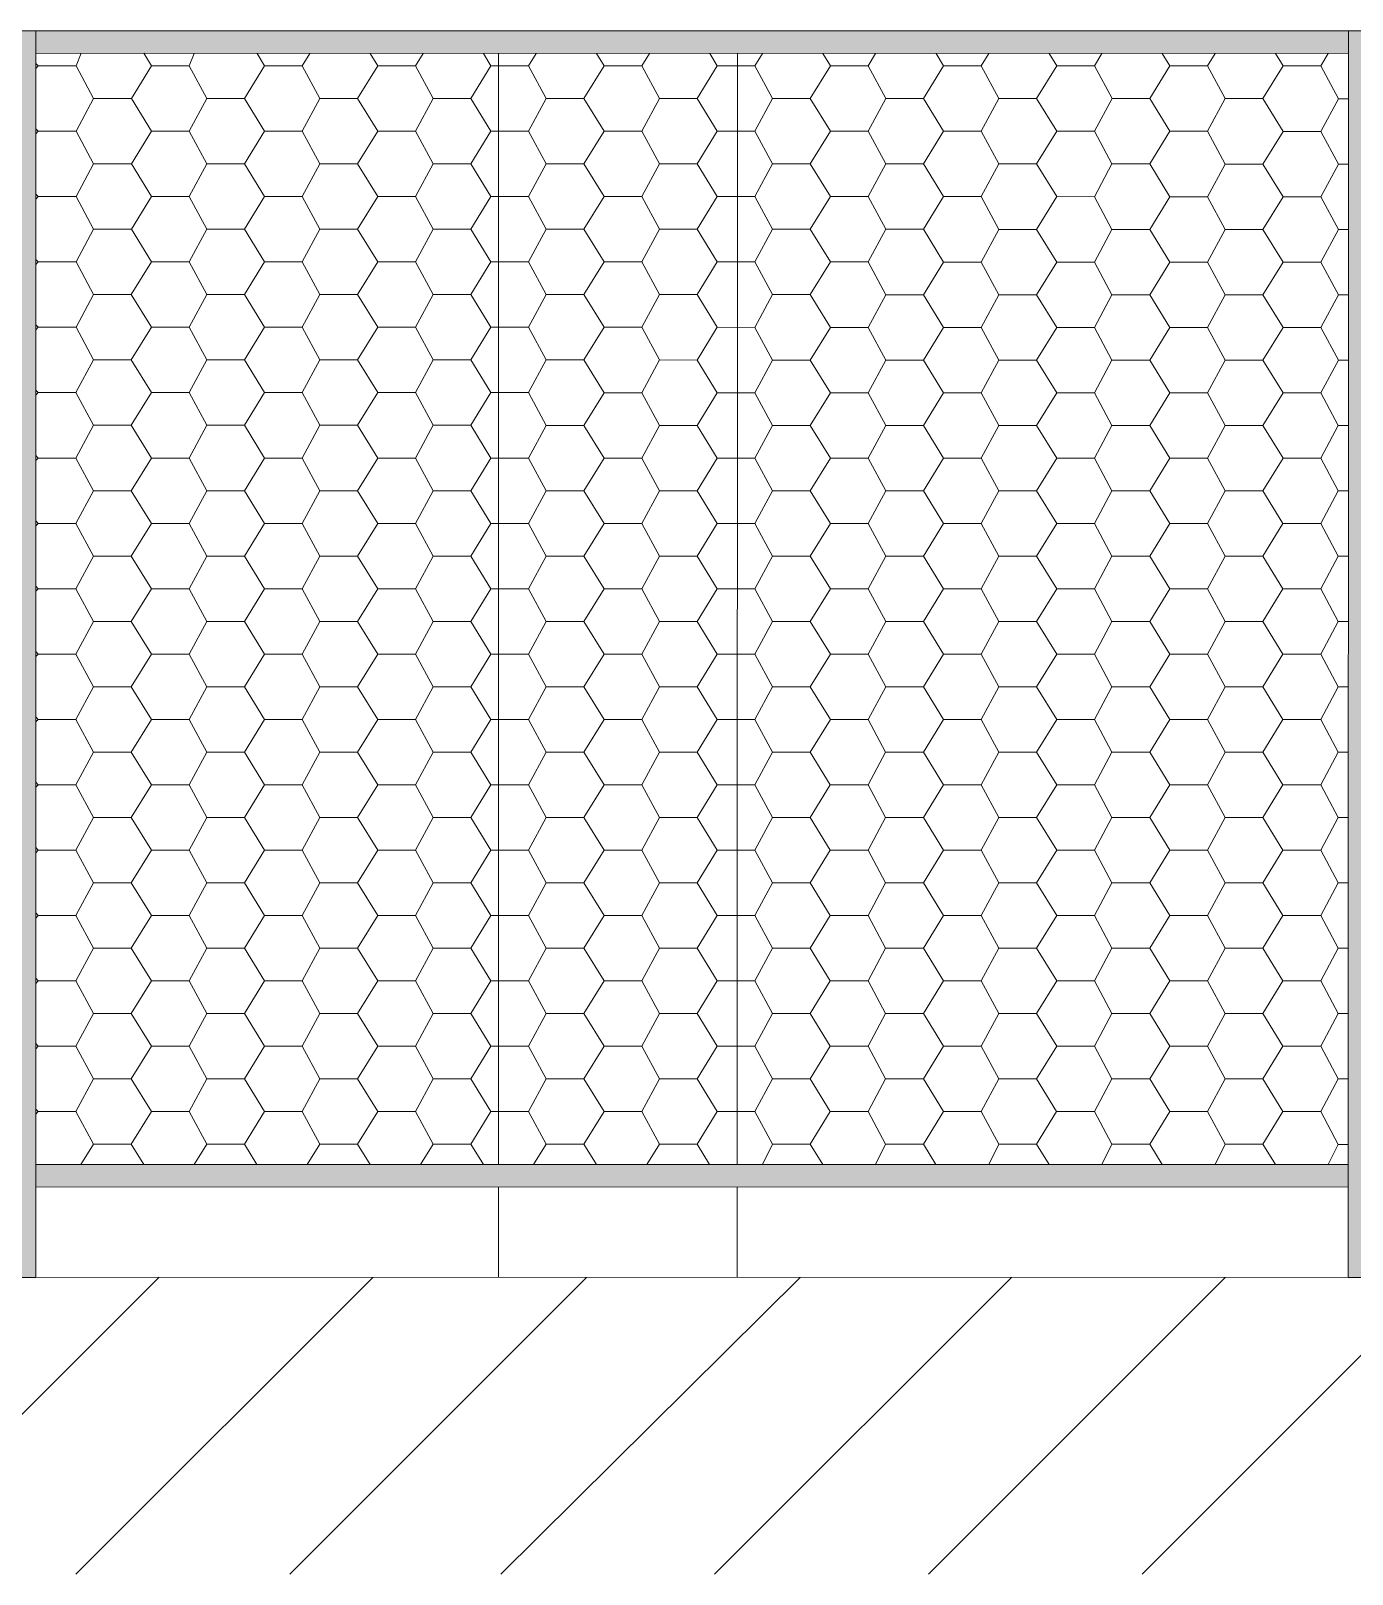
# Model space of a CAD drawing. Extents: x 3377 to 3790, y 1673 to 1846.
# Drawn here: x 3527.574 to 3529.798, y 1736.674 to 1739.272 of the extents above; entities that cross this region are included whole.
import ezdxf

# ---------------------------------------------------------------- set-up
doc = ezdxf.new("R2010")
doc.units = 0
doc.header["$LTSCALE"] = 2
doc.layers.add('PDF7_0', color=7, linetype='Continuous', true_color=0xc6c6c6)
doc.layers.add('PDF7_13-CORTE', color=7, linetype='Continuous', true_color=0xe3e3e3)
doc.layers.add('PDF7_07-HACHURIADO', color=7, linetype='Continuous')

msp = doc.modelspace()

# ---------------------------------------------------------------- linework, layer by layer
at = {"layer": 'PDF7_0', "color": 7, "lineweight": 0}
for points in [[(3527.5445, 1739.2719), (3527.5826, 1739.2719), (3527.5824, 1737.1731), (3527.5444, 1737.1731)], [(3527.5824, 1737.1731), (3527.5826, 1739.2719)], [(3529.7914, 1739.2718), (3529.7914, 1739.2337), (3527.5826, 1739.2339), (3527.5826, 1739.2719)], [(3529.7914, 1739.2718), (3529.8337, 1739.2718), (3529.8336, 1737.173), (3529.7913, 1737.173)], [(3529.7913, 1737.3634), (3529.7913, 1737.3253), (3527.5825, 1737.3255), (3527.5825, 1737.3635)]]:
    msp.add_lwpolyline(points, close=True, dxfattribs=at)
for points in [[(3529.7914, 1739.2718), (3529.7913, 1737.173)], [(3528.361, 1737.3635), (3528.3612, 1739.2338)], [(3528.763, 1737.3635), (3528.7632, 1739.2338)], [(3528.361, 1737.1731), (3528.361, 1737.3254)], [(3528.763, 1737.173), (3528.763, 1737.3254)]]:
    msp.add_lwpolyline(points, dxfattribs=at)
at = {"layer": 'PDF7_0', "lineweight": 0}
for points in [[(3527.5826, 1739.2169), (3527.5868, 1739.2127), (3527.6503, 1739.2127), (3527.6587, 1739.2339)], [(3527.7645, 1739.2339), (3527.7772, 1739.2127), (3527.8407, 1739.2127), (3527.8492, 1739.2338)], [(3527.9549, 1739.2338), (3527.9676, 1739.2127), (3528.0311, 1739.2127), (3528.0438, 1739.2338)], [(3527.5826, 1739.2085), (3527.5868, 1739.2127)], [(3527.6503, 1739.2127), (3527.6799, 1739.1577), (3527.7434, 1739.1577), (3527.7772, 1739.2127)], [(3527.8407, 1739.2127), (3527.8703, 1739.1577), (3527.9338, 1739.1577), (3527.9676, 1739.2127)], [(3528.0311, 1739.2127), (3528.0607, 1739.1577), (3528.1242, 1739.1577), (3528.1581, 1739.2127)], [(3528.1454, 1739.2338), (3528.1581, 1739.2127), (3528.2215, 1739.2127), (3528.2342, 1739.2338)], [(3528.2215, 1739.2127), (3528.2511, 1739.1577), (3528.3146, 1739.1576), (3528.3485, 1739.2127)], [(3528.3358, 1739.2338), (3528.3485, 1739.2127), (3528.4119, 1739.2126), (3528.4246, 1739.2338)], [(3528.4119, 1739.2126), (3528.4416, 1739.1576), (3528.505, 1739.1576), (3528.5389, 1739.2126)], [(3528.5262, 1739.2338), (3528.5389, 1739.2126), (3528.6024, 1739.2126), (3528.6151, 1739.2338)], [(3528.6024, 1739.2126), (3528.632, 1739.1576), (3528.6955, 1739.1576), (3528.7293, 1739.2126)], [(3528.7166, 1739.2338), (3528.7293, 1739.2126), (3528.7928, 1739.2126), (3528.8055, 1739.2338)], [(3528.7928, 1739.2126), (3528.8224, 1739.1576), (3528.8859, 1739.1576), (3528.9197, 1739.2126)], [(3528.907, 1739.2338), (3528.9197, 1739.2126), (3528.9832, 1739.2126), (3528.9959, 1739.2338)], [(3528.9832, 1739.2126), (3529.0128, 1739.1576), (3529.0763, 1739.1576), (3529.1101, 1739.2126)], [(3529.0975, 1739.2338), (3529.1101, 1739.2126), (3529.1736, 1739.2126), (3529.1863, 1739.2338)], [(3529.1736, 1739.2126), (3529.2032, 1739.1576), (3529.2667, 1739.1576), (3529.3006, 1739.2126)], [(3529.2879, 1739.2337), (3529.3006, 1739.2126), (3529.364, 1739.2126), (3529.3767, 1739.2337)], [(3529.364, 1739.2126), (3529.3937, 1739.1576), (3529.4571, 1739.1576), (3529.491, 1739.2126)], [(3529.4783, 1739.2337), (3529.491, 1739.2126), (3529.5545, 1739.2126), (3529.5671, 1739.2337)], [(3529.5545, 1739.2126), (3529.5841, 1739.1576), (3529.6475, 1739.1576), (3529.6814, 1739.2126)], [(3529.6687, 1739.2337), (3529.6814, 1739.2126), (3529.7449, 1739.2126), (3529.7576, 1739.2337)], [(3529.7449, 1739.2126), (3529.7745, 1739.1575), (3529.7914, 1739.1575)], [(3527.5826, 1739.1069), (3527.5868, 1739.1027), (3527.6503, 1739.1027), (3527.6799, 1739.1577)], [(3527.7434, 1739.1577), (3527.7772, 1739.1027), (3527.8407, 1739.1027), (3527.8703, 1739.1577)], [(3527.9338, 1739.1577), (3527.9676, 1739.1027), (3528.0311, 1739.1027), (3528.0607, 1739.1577)], [(3528.1242, 1739.1577), (3528.1581, 1739.1026), (3528.2215, 1739.1026), (3528.2511, 1739.1577)], [(3528.3146, 1739.1576), (3528.3485, 1739.1026), (3528.4119, 1739.1026), (3528.4416, 1739.1576)], [(3528.505, 1739.1576), (3528.5389, 1739.1026), (3528.6024, 1739.1026), (3528.632, 1739.1576)], [(3528.6955, 1739.1576), (3528.7293, 1739.1026), (3528.7928, 1739.1026), (3528.8224, 1739.1576)], [(3528.8859, 1739.1576), (3528.9197, 1739.1026), (3528.9832, 1739.1026), (3529.0128, 1739.1576)], [(3529.0763, 1739.1576), (3529.1101, 1739.1026), (3529.1736, 1739.1026), (3529.2032, 1739.1576)], [(3529.2667, 1739.1576), (3529.3006, 1739.1026), (3529.364, 1739.1026), (3529.3937, 1739.1576)], [(3529.4571, 1739.1576), (3529.491, 1739.1026), (3529.5544, 1739.1026), (3529.5841, 1739.1576)], [(3529.6475, 1739.1576), (3529.6814, 1739.1025), (3529.7449, 1739.1025), (3529.7745, 1739.1575)], [(3527.5826, 1739.0985), (3527.5868, 1739.1027)], [(3527.6503, 1739.1027), (3527.6799, 1739.0477), (3527.7434, 1739.0477), (3527.7772, 1739.1027)], [(3527.8407, 1739.1027), (3527.8703, 1739.0477), (3527.9338, 1739.0477), (3527.9676, 1739.1027)], [(3528.0311, 1739.1027), (3528.0607, 1739.0476), (3528.1242, 1739.0476), (3528.1581, 1739.1026)], [(3528.2215, 1739.1026), (3528.2511, 1739.0476), (3528.3146, 1739.0476), (3528.3485, 1739.1026)], [(3528.4119, 1739.1026), (3528.4416, 1739.0476), (3528.505, 1739.0476), (3528.5389, 1739.1026)], [(3528.6024, 1739.1026), (3528.632, 1739.0476), (3528.6954, 1739.0476), (3528.7293, 1739.1026)], [(3528.7928, 1739.1026), (3528.8224, 1739.0476), (3528.8859, 1739.0476), (3528.9197, 1739.1026)], [(3528.9832, 1739.1026), (3529.0128, 1739.0476), (3529.0763, 1739.0476), (3529.1101, 1739.1026)], [(3529.1736, 1739.1026), (3529.2032, 1739.0476), (3529.2667, 1739.0476), (3529.3006, 1739.1026)], [(3529.364, 1739.1026), (3529.3936, 1739.0476), (3529.4571, 1739.0476), (3529.491, 1739.1026)], [(3529.5544, 1739.1026), (3529.5841, 1739.0475), (3529.6475, 1739.0475), (3529.6814, 1739.1025)], [(3529.7449, 1739.1025), (3529.7745, 1739.0475), (3529.7914, 1739.0475)], [(3527.5826, 1738.9969), (3527.5868, 1738.9927), (3527.6503, 1738.9927), (3527.6799, 1739.0477)], [(3527.7434, 1739.0477), (3527.7772, 1738.9927), (3527.8407, 1738.9927), (3527.8703, 1739.0477)], [(3527.9338, 1739.0477), (3527.9676, 1738.9926), (3528.0311, 1738.9926), (3528.0607, 1739.0476)], [(3528.1242, 1739.0476), (3528.158, 1738.9926), (3528.2215, 1738.9926), (3528.2511, 1739.0476)], [(3528.3146, 1739.0476), (3528.3485, 1738.9926), (3528.4119, 1738.9926), (3528.4416, 1739.0476)], [(3528.505, 1739.0476), (3528.5389, 1738.9926), (3528.6024, 1738.9926), (3528.632, 1739.0476)], [(3528.6954, 1739.0476), (3528.7293, 1738.9926), (3528.7928, 1738.9926), (3528.8224, 1739.0476)], [(3528.8859, 1739.0476), (3528.9197, 1738.9926), (3528.9832, 1738.9926), (3529.0128, 1739.0476)], [(3529.0763, 1739.0476), (3529.1101, 1738.9926), (3529.1736, 1738.9926), (3529.2032, 1739.0476)], [(3529.2667, 1739.0476), (3529.3005, 1738.9926), (3529.364, 1738.9925), (3529.3936, 1739.0476)], [(3529.4571, 1739.0476), (3529.491, 1738.9925), (3529.5544, 1738.9925), (3529.5841, 1739.0475)], [(3529.6475, 1739.0475), (3529.6814, 1738.9925), (3529.7449, 1738.9925), (3529.7745, 1739.0475)], [(3527.5826, 1738.9884), (3527.5868, 1738.9927)], [(3527.6503, 1738.9927), (3527.6799, 1738.9377), (3527.7434, 1738.9376), (3527.7772, 1738.9927)], [(3527.8407, 1738.9927), (3527.8703, 1738.9376), (3527.9338, 1738.9376), (3527.9676, 1738.9926)], [(3528.0311, 1738.9926), (3528.0607, 1738.9376), (3528.1242, 1738.9376), (3528.158, 1738.9926)], [(3528.2215, 1738.9926), (3528.2511, 1738.9376), (3528.3146, 1738.9376), (3528.3485, 1738.9926)], [(3528.4119, 1738.9926), (3528.4416, 1738.9376), (3528.505, 1738.9376), (3528.5389, 1738.9926)], [(3528.6024, 1738.9926), (3528.632, 1738.9376), (3528.6954, 1738.9376), (3528.7293, 1738.9926)], [(3528.7928, 1738.9926), (3528.8224, 1738.9376), (3528.8859, 1738.9376), (3528.9197, 1738.9926)], [(3528.9832, 1738.9926), (3529.0128, 1738.9376), (3529.0763, 1738.9376), (3529.1101, 1738.9926)], [(3529.1736, 1738.9926), (3529.2032, 1738.9375), (3529.2667, 1738.9375), (3529.3005, 1738.9926)], [(3529.364, 1738.9925), (3529.3936, 1738.9375), (3529.4571, 1738.9375), (3529.491, 1738.9925)], [(3529.5544, 1738.9925), (3529.5841, 1738.9375), (3529.6475, 1738.9375), (3529.6814, 1738.9925)], [(3529.7449, 1738.9925), (3529.7745, 1738.9375), (3529.7914, 1738.9375)], [(3527.5826, 1738.8869), (3527.5868, 1738.8826), (3527.6503, 1738.8826), (3527.6799, 1738.9377)], [(3527.7434, 1738.9376), (3527.7772, 1738.8826), (3527.8407, 1738.8826), (3527.8703, 1738.9376)], [(3527.9338, 1738.9376), (3527.9676, 1738.8826), (3528.0311, 1738.8826), (3528.0607, 1738.9376)], [(3528.1242, 1738.9376), (3528.158, 1738.8826), (3528.2215, 1738.8826), (3528.2511, 1738.9376)], [(3528.3146, 1738.9376), (3528.3485, 1738.8826), (3528.4119, 1738.8826), (3528.4416, 1738.9376)], [(3528.505, 1738.9376), (3528.5389, 1738.8826), (3528.6023, 1738.8826), (3528.632, 1738.9376)], [(3528.6954, 1738.9376), (3528.7293, 1738.8826), (3528.7928, 1738.8826), (3528.8224, 1738.9376)], [(3528.8859, 1738.9376), (3528.9197, 1738.8826), (3528.9832, 1738.8826), (3529.0128, 1738.9376)], [(3529.0763, 1738.9376), (3529.1101, 1738.8825), (3529.1736, 1738.8825), (3529.2032, 1738.9375)], [(3529.2667, 1738.9375), (3529.3005, 1738.8825), (3529.364, 1738.8825), (3529.3936, 1738.9375)], [(3529.4571, 1738.9375), (3529.491, 1738.8825), (3529.5544, 1738.8825), (3529.5841, 1738.9375)], [(3529.6475, 1738.9375), (3529.6814, 1738.8825), (3529.7448, 1738.8825), (3529.7745, 1738.9375)], [(3527.5826, 1738.8784), (3527.5868, 1738.8826)], [(3527.6503, 1738.8826), (3527.6799, 1738.8276), (3527.7433, 1738.8276), (3527.7772, 1738.8826)], [(3527.8407, 1738.8826), (3527.8703, 1738.8276), (3527.9338, 1738.8276), (3527.9676, 1738.8826)], [(3528.0311, 1738.8826), (3528.0607, 1738.8276), (3528.1242, 1738.8276), (3528.158, 1738.8826)], [(3528.2215, 1738.8826), (3528.2511, 1738.8276), (3528.3146, 1738.8276), (3528.3485, 1738.8826)], [(3528.4119, 1738.8826), (3528.4415, 1738.8276), (3528.505, 1738.8276), (3528.5389, 1738.8826)], [(3528.6023, 1738.8826), (3528.632, 1738.8276), (3528.6954, 1738.8276), (3528.7293, 1738.8826)], [(3528.7928, 1738.8826), (3528.8224, 1738.8276), (3528.8858, 1738.8276), (3528.9197, 1738.8826)], [(3528.9832, 1738.8826), (3529.0128, 1738.8275), (3529.0763, 1738.8275), (3529.1101, 1738.8825)], [(3529.1736, 1738.8825), (3529.2032, 1738.8275), (3529.2667, 1738.8275), (3529.3005, 1738.8825)], [(3529.364, 1738.8825), (3529.3936, 1738.8275), (3529.4571, 1738.8275), (3529.491, 1738.8825)], [(3529.5544, 1738.8825), (3529.584, 1738.8275), (3529.6475, 1738.8275), (3529.6814, 1738.8825)], [(3529.7448, 1738.8825), (3529.7745, 1738.8275), (3529.7914, 1738.8275)], [(3527.5825, 1738.7769), (3527.5868, 1738.7726), (3527.6503, 1738.7726), (3527.6799, 1738.8276)], [(3527.7433, 1738.8276), (3527.7772, 1738.7726), (3527.8407, 1738.7726), (3527.8703, 1738.8276)], [(3527.9338, 1738.8276), (3527.9676, 1738.7726), (3528.0311, 1738.7726), (3528.0607, 1738.8276)], [(3528.1242, 1738.8276), (3528.158, 1738.7726), (3528.2215, 1738.7726), (3528.2511, 1738.8276)], [(3528.3146, 1738.8276), (3528.3484, 1738.7726), (3528.4119, 1738.7726), (3528.4415, 1738.8276)], [(3528.505, 1738.8276), (3528.5389, 1738.7726), (3528.6023, 1738.7726), (3528.632, 1738.8276)], [(3528.6954, 1738.8276), (3528.7293, 1738.7726), (3528.7928, 1738.7725), (3528.8224, 1738.8276)], [(3528.8858, 1738.8276), (3528.9197, 1738.7725), (3528.9832, 1738.7725), (3529.0128, 1738.8275)], [(3529.0763, 1738.8275), (3529.1101, 1738.7725), (3529.1736, 1738.7725), (3529.2032, 1738.8275)], [(3529.2667, 1738.8275), (3529.3005, 1738.7725), (3529.364, 1738.7725), (3529.3936, 1738.8275)], [(3529.4571, 1738.8275), (3529.4909, 1738.7725), (3529.5544, 1738.7725), (3529.584, 1738.8275)], [(3529.6475, 1738.8275), (3529.6814, 1738.7725), (3529.7448, 1738.7725), (3529.7745, 1738.8275)], [(3527.5825, 1738.7684), (3527.5868, 1738.7726)], [(3527.6503, 1738.7726), (3527.6799, 1738.7176), (3527.7433, 1738.7176), (3527.7772, 1738.7726)], [(3527.8407, 1738.7726), (3527.8703, 1738.7176), (3527.9338, 1738.7176), (3527.9676, 1738.7726)], [(3528.0311, 1738.7726), (3528.0607, 1738.7176), (3528.1242, 1738.7176), (3528.158, 1738.7726)], [(3528.2215, 1738.7726), (3528.2511, 1738.7176), (3528.3146, 1738.7176), (3528.3484, 1738.7726)], [(3528.4119, 1738.7726), (3528.4415, 1738.7176), (3528.505, 1738.7176), (3528.5389, 1738.7726)], [(3528.6023, 1738.7726), (3528.632, 1738.7176), (3528.6954, 1738.7175), (3528.7293, 1738.7726)], [(3528.7928, 1738.7725), (3528.8224, 1738.7175), (3528.8858, 1738.7175), (3528.9197, 1738.7725)], [(3528.9832, 1738.7725), (3529.0128, 1738.7175), (3529.0763, 1738.7175), (3529.1101, 1738.7725)], [(3529.1736, 1738.7725), (3529.2032, 1738.7175), (3529.2667, 1738.7175), (3529.3005, 1738.7725)], [(3529.364, 1738.7725), (3529.3936, 1738.7175), (3529.4571, 1738.7175), (3529.4909, 1738.7725)], [(3529.5544, 1738.7725), (3529.584, 1738.7175), (3529.6475, 1738.7175), (3529.6814, 1738.7725)], [(3529.7448, 1738.7725), (3529.7745, 1738.7175), (3529.7914, 1738.7175)], [(3527.5825, 1738.6668), (3527.5868, 1738.6626), (3527.6502, 1738.6626), (3527.6799, 1738.7176)], [(3527.7433, 1738.7176), (3527.7772, 1738.6626), (3527.8407, 1738.6626), (3527.8703, 1738.7176)], [(3527.9338, 1738.7176), (3527.9676, 1738.6626), (3528.0311, 1738.6626), (3528.0607, 1738.7176)], [(3528.1242, 1738.7176), (3528.158, 1738.6626), (3528.2215, 1738.6626), (3528.2511, 1738.7176)], [(3528.3146, 1738.7176), (3528.3484, 1738.6626), (3528.4119, 1738.6626), (3528.4415, 1738.7176)], [(3528.505, 1738.7176), (3528.5389, 1738.6625), (3528.6023, 1738.6625), (3528.632, 1738.7176)], [(3528.6954, 1738.7175), (3528.7293, 1738.6625), (3528.7927, 1738.6625), (3528.8224, 1738.7175)], [(3528.8858, 1738.7175), (3528.9197, 1738.6625), (3528.9832, 1738.6625), (3529.0128, 1738.7175)], [(3529.0763, 1738.7175), (3529.1101, 1738.6625), (3529.1736, 1738.6625), (3529.2032, 1738.7175)], [(3529.2667, 1738.7175), (3529.3005, 1738.6625), (3529.364, 1738.6625), (3529.3936, 1738.7175)], [(3529.4571, 1738.7175), (3529.4909, 1738.6625), (3529.5544, 1738.6625), (3529.584, 1738.7175)], [(3529.6475, 1738.7175), (3529.6814, 1738.6625), (3529.7448, 1738.6625), (3529.7745, 1738.7175)], [(3527.5825, 1738.6584), (3527.5868, 1738.6626)], [(3527.6502, 1738.6626), (3527.6799, 1738.6076), (3527.7433, 1738.6076), (3527.7772, 1738.6626)], [(3527.8407, 1738.6626), (3527.8703, 1738.6076), (3527.9337, 1738.6076), (3527.9676, 1738.6626)], [(3528.0311, 1738.6626), (3528.0607, 1738.6076), (3528.1242, 1738.6076), (3528.158, 1738.6626)], [(3528.2215, 1738.6626), (3528.2511, 1738.6076), (3528.3146, 1738.6076), (3528.3484, 1738.6626)], [(3528.4119, 1738.6626), (3528.4415, 1738.6075), (3528.505, 1738.6075), (3528.5389, 1738.6625)], [(3528.6023, 1738.6625), (3528.6319, 1738.6075), (3528.6954, 1738.6075), (3528.7293, 1738.6625)], [(3528.7927, 1738.6625), (3528.8224, 1738.6075), (3528.8858, 1738.6075), (3528.9197, 1738.6625)], [(3528.9832, 1738.6625), (3529.0128, 1738.6075), (3529.0763, 1738.6075), (3529.1101, 1738.6625)], [(3529.1736, 1738.6625), (3529.2032, 1738.6075), (3529.2667, 1738.6075), (3529.3005, 1738.6625)], [(3529.364, 1738.6625), (3529.3936, 1738.6075), (3529.4571, 1738.6075), (3529.4909, 1738.6625)], [(3529.5544, 1738.6625), (3529.584, 1738.6075), (3529.6475, 1738.6075), (3529.6814, 1738.6625)], [(3529.7448, 1738.6625), (3529.7744, 1738.6075), (3529.7914, 1738.6075)], [(3527.5825, 1738.5568), (3527.5868, 1738.5526), (3527.6502, 1738.5526), (3527.6799, 1738.6076)], [(3527.7433, 1738.6076), (3527.7772, 1738.5526), (3527.8407, 1738.5526), (3527.8703, 1738.6076)], [(3527.9337, 1738.6076), (3527.9676, 1738.5526), (3528.0311, 1738.5526), (3528.0607, 1738.6076)], [(3528.1242, 1738.6076), (3528.158, 1738.5526), (3528.2215, 1738.5525), (3528.2511, 1738.6076)], [(3528.3146, 1738.6076), (3528.3484, 1738.5525), (3528.4119, 1738.5525), (3528.4415, 1738.6075)], [(3528.505, 1738.6075), (3528.5388, 1738.5525), (3528.6023, 1738.5525), (3528.6319, 1738.6075)], [(3528.6954, 1738.6075), (3528.7293, 1738.5525), (3528.7927, 1738.5525), (3528.8224, 1738.6075)], [(3528.8858, 1738.6075), (3528.9197, 1738.5525), (3528.9832, 1738.5525), (3529.0128, 1738.6075)], [(3529.0763, 1738.6075), (3529.1101, 1738.5525), (3529.1736, 1738.5525), (3529.2032, 1738.6075)], [(3529.2667, 1738.6075), (3529.3005, 1738.5525), (3529.364, 1738.5525), (3529.3936, 1738.6075)], [(3529.4571, 1738.6075), (3529.4909, 1738.5525), (3529.5544, 1738.5525), (3529.584, 1738.6075)], [(3529.6475, 1738.6075), (3529.6814, 1738.5525), (3529.7448, 1738.5524), (3529.7744, 1738.6075)], [(3527.5825, 1738.5484), (3527.5868, 1738.5526)], [(3527.6502, 1738.5526), (3527.6799, 1738.4976), (3527.7433, 1738.4976), (3527.7772, 1738.5526)], [(3527.8407, 1738.5526), (3527.8703, 1738.4976), (3527.9337, 1738.4976), (3527.9676, 1738.5526)], [(3528.0311, 1738.5526), (3528.0607, 1738.4976), (3528.1242, 1738.4975), (3528.158, 1738.5526)], [(3528.2215, 1738.5525), (3528.2511, 1738.4975), (3528.3146, 1738.4975), (3528.3484, 1738.5525)], [(3528.4119, 1738.5525), (3528.4415, 1738.4975), (3528.505, 1738.4975), (3528.5388, 1738.5525)], [(3528.6023, 1738.5525), (3528.6319, 1738.4975), (3528.6954, 1738.4975), (3528.7293, 1738.5525)], [(3528.7927, 1738.5525), (3528.8224, 1738.4975), (3528.8858, 1738.4975), (3528.9197, 1738.5525)], [(3528.9832, 1738.5525), (3529.0128, 1738.4975), (3529.0762, 1738.4975), (3529.1101, 1738.5525)], [(3529.1736, 1738.5525), (3529.2032, 1738.4975), (3529.2667, 1738.4975), (3529.3005, 1738.5525)], [(3529.364, 1738.5525), (3529.3936, 1738.4975), (3529.4571, 1738.4975), (3529.4909, 1738.5525)], [(3529.5544, 1738.5525), (3529.584, 1738.4974), (3529.6475, 1738.4974), (3529.6814, 1738.5525)], [(3529.7448, 1738.5524), (3529.7744, 1738.4974), (3529.7914, 1738.4974)], [(3527.5825, 1738.4468), (3527.5868, 1738.4426), (3527.6502, 1738.4426), (3527.6799, 1738.4976)], [(3527.7433, 1738.4976), (3527.7772, 1738.4426), (3527.8406, 1738.4426), (3527.8703, 1738.4976)], [(3527.9337, 1738.4976), (3527.9676, 1738.4425), (3528.0311, 1738.4425), (3528.0607, 1738.4976)], [(3528.1242, 1738.4975), (3528.158, 1738.4425), (3528.2215, 1738.4425), (3528.2511, 1738.4975)], [(3528.3146, 1738.4975), (3528.3484, 1738.4425), (3528.4119, 1738.4425), (3528.4415, 1738.4975)], [(3528.505, 1738.4975), (3528.5388, 1738.4425), (3528.6023, 1738.4425), (3528.6319, 1738.4975)], [(3528.6954, 1738.4975), (3528.7293, 1738.4425), (3528.7927, 1738.4425), (3528.8224, 1738.4975)], [(3528.8858, 1738.4975), (3528.9197, 1738.4425), (3528.9831, 1738.4425), (3529.0128, 1738.4975)], [(3529.0762, 1738.4975), (3529.1101, 1738.4425), (3529.1736, 1738.4425), (3529.2032, 1738.4975)], [(3529.2667, 1738.4975), (3529.3005, 1738.4425), (3529.364, 1738.4425), (3529.3936, 1738.4975)], [(3529.4571, 1738.4975), (3529.4909, 1738.4424), (3529.5544, 1738.4424), (3529.584, 1738.4974)], [(3529.6475, 1738.4974), (3529.6813, 1738.4424), (3529.7448, 1738.4424), (3529.7744, 1738.4974)], [(3527.5825, 1738.4383), (3527.5868, 1738.4426)], [(3527.6502, 1738.4426), (3527.6798, 1738.3876), (3527.7433, 1738.3876), (3527.7772, 1738.4426)], [(3527.8406, 1738.4426), (3527.8703, 1738.3875), (3527.9337, 1738.3875), (3527.9676, 1738.4425)], [(3528.0311, 1738.4425), (3528.0607, 1738.3875), (3528.1242, 1738.3875), (3528.158, 1738.4425)], [(3528.2215, 1738.4425), (3528.2511, 1738.3875), (3528.3146, 1738.3875), (3528.3484, 1738.4425)], [(3528.4119, 1738.4425), (3528.4415, 1738.3875), (3528.505, 1738.3875), (3528.5388, 1738.4425)], [(3528.6023, 1738.4425), (3528.6319, 1738.3875), (3528.6954, 1738.3875), (3528.7293, 1738.4425)], [(3528.7927, 1738.4425), (3528.8223, 1738.3875), (3528.8858, 1738.3875), (3528.9197, 1738.4425)], [(3528.9831, 1738.4425), (3529.0128, 1738.3875), (3529.0762, 1738.3875), (3529.1101, 1738.4425)], [(3529.1736, 1738.4425), (3529.2032, 1738.3875), (3529.2667, 1738.3875), (3529.3005, 1738.4425)], [(3529.364, 1738.4425), (3529.3936, 1738.3874), (3529.4571, 1738.3874), (3529.4909, 1738.4424)], [(3529.5544, 1738.4424), (3529.584, 1738.3874), (3529.6475, 1738.3874), (3529.6813, 1738.4424)], [(3529.7448, 1738.4424), (3529.7744, 1738.3874), (3529.7914, 1738.3874)], [(3527.5825, 1738.3368), (3527.5867, 1738.3326), (3527.6502, 1738.3326), (3527.6798, 1738.3876)], [(3527.7433, 1738.3876), (3527.7772, 1738.3325), (3527.8406, 1738.3325), (3527.8703, 1738.3875)], [(3527.9337, 1738.3875), (3527.9676, 1738.3325), (3528.0311, 1738.3325), (3528.0607, 1738.3875)], [(3528.1242, 1738.3875), (3528.158, 1738.3325), (3528.2215, 1738.3325), (3528.2511, 1738.3875)], [(3528.3146, 1738.3875), (3528.3484, 1738.3325), (3528.4119, 1738.3325), (3528.4415, 1738.3875)], [(3528.505, 1738.3875), (3528.5388, 1738.3325), (3528.6023, 1738.3325), (3528.6319, 1738.3875)], [(3528.6954, 1738.3875), (3528.7293, 1738.3325), (3528.7927, 1738.3325), (3528.8223, 1738.3875)], [(3528.8858, 1738.3875), (3528.9197, 1738.3325), (3528.9831, 1738.3325), (3529.0128, 1738.3875)], [(3529.0762, 1738.3875), (3529.1101, 1738.3325), (3529.1736, 1738.3324), (3529.2032, 1738.3875)], [(3529.2667, 1738.3875), (3529.3005, 1738.3324), (3529.364, 1738.3324), (3529.3936, 1738.3874)], [(3529.4571, 1738.3874), (3529.4909, 1738.3324), (3529.5544, 1738.3324), (3529.584, 1738.3874)], [(3529.6475, 1738.3874), (3529.6813, 1738.3324), (3529.7448, 1738.3324), (3529.7744, 1738.3874)], [(3527.5825, 1738.3283), (3527.5867, 1738.3326)], [(3527.6502, 1738.3326), (3527.6798, 1738.2775), (3527.7433, 1738.2775), (3527.7772, 1738.3325)], [(3527.8406, 1738.3325), (3527.8703, 1738.2775), (3527.9337, 1738.2775), (3527.9676, 1738.3325)], [(3528.0311, 1738.3325), (3528.0607, 1738.2775), (3528.1241, 1738.2775), (3528.158, 1738.3325)], [(3528.2215, 1738.3325), (3528.2511, 1738.2775), (3528.3146, 1738.2775), (3528.3484, 1738.3325)], [(3528.4119, 1738.3325), (3528.4415, 1738.2775), (3528.505, 1738.2775), (3528.5388, 1738.3325)], [(3528.6023, 1738.3325), (3528.6319, 1738.2775), (3528.6954, 1738.2775), (3528.7293, 1738.3325)], [(3528.7927, 1738.3325), (3528.8223, 1738.2775), (3528.8858, 1738.2775), (3528.9197, 1738.3325)], [(3528.9831, 1738.3325), (3529.0128, 1738.2774), (3529.0762, 1738.2774), (3529.1101, 1738.3325)], [(3529.1736, 1738.3324), (3529.2032, 1738.2774), (3529.2666, 1738.2774), (3529.3005, 1738.3324)], [(3529.364, 1738.3324), (3529.3936, 1738.2774), (3529.4571, 1738.2774), (3529.4909, 1738.3324)], [(3529.5544, 1738.3324), (3529.584, 1738.2774), (3529.6475, 1738.2774), (3529.6813, 1738.3324)], [(3529.7448, 1738.3324), (3529.7744, 1738.2774), (3529.7914, 1738.2774)], [(3527.5825, 1738.2268), (3527.5867, 1738.2225), (3527.6502, 1738.2225), (3527.6798, 1738.2775)], [(3527.7433, 1738.2775), (3527.7772, 1738.2225), (3527.8406, 1738.2225), (3527.8703, 1738.2775)], [(3527.9337, 1738.2775), (3527.9676, 1738.2225), (3528.031, 1738.2225), (3528.0607, 1738.2775)], [(3528.1241, 1738.2775), (3528.158, 1738.2225), (3528.2215, 1738.2225), (3528.2511, 1738.2775)], [(3528.3146, 1738.2775), (3528.3484, 1738.2225), (3528.4119, 1738.2225), (3528.4415, 1738.2775)], [(3528.505, 1738.2775), (3528.5388, 1738.2225), (3528.6023, 1738.2225), (3528.6319, 1738.2775)], [(3528.6954, 1738.2775), (3528.7292, 1738.2225), (3528.7927, 1738.2225), (3528.8223, 1738.2775)], [(3528.8858, 1738.2775), (3528.9197, 1738.2224), (3528.9831, 1738.2224), (3529.0128, 1738.2774)], [(3529.0762, 1738.2774), (3529.1101, 1738.2224), (3529.1736, 1738.2224), (3529.2032, 1738.2774)], [(3529.2666, 1738.2774), (3529.3005, 1738.2224), (3529.364, 1738.2224), (3529.3936, 1738.2774)], [(3529.4571, 1738.2774), (3529.4909, 1738.2224), (3529.5544, 1738.2224), (3529.584, 1738.2774)], [(3529.6475, 1738.2774), (3529.6813, 1738.2224), (3529.7448, 1738.2224), (3529.7744, 1738.2774)], [(3527.5825, 1738.2183), (3527.5867, 1738.2225)], [(3527.6502, 1738.2225), (3527.6798, 1738.1675), (3527.7433, 1738.1675), (3527.7772, 1738.2225)], [(3527.8406, 1738.2225), (3527.8702, 1738.1675), (3527.9337, 1738.1675), (3527.9676, 1738.2225)], [(3528.031, 1738.2225), (3528.0607, 1738.1675), (3528.1241, 1738.1675), (3528.158, 1738.2225)], [(3528.2215, 1738.2225), (3528.2511, 1738.1675), (3528.3146, 1738.1675), (3528.3484, 1738.2225)], [(3528.4119, 1738.2225), (3528.4415, 1738.1675), (3528.505, 1738.1675), (3528.5388, 1738.2225)], [(3528.6023, 1738.2225), (3528.6319, 1738.1675), (3528.6954, 1738.1675), (3528.7292, 1738.2225)], [(3528.7927, 1738.2225), (3528.8223, 1738.1674), (3528.8858, 1738.1674), (3528.9197, 1738.2224)], [(3528.9831, 1738.2224), (3529.0128, 1738.1674), (3529.0762, 1738.1674), (3529.1101, 1738.2224)], [(3529.1736, 1738.2224), (3529.2032, 1738.1674), (3529.2666, 1738.1674), (3529.3005, 1738.2224)], [(3529.364, 1738.2224), (3529.3936, 1738.1674), (3529.4571, 1738.1674), (3529.4909, 1738.2224)], [(3529.5544, 1738.2224), (3529.584, 1738.1674), (3529.6475, 1738.1674), (3529.6813, 1738.2224)], [(3529.7448, 1738.2224), (3529.7744, 1738.1674), (3529.7913, 1738.1674)], [(3527.5825, 1738.1167), (3527.5867, 1738.1125), (3527.6502, 1738.1125), (3527.6798, 1738.1675)], [(3527.7433, 1738.1675), (3527.7772, 1738.1125), (3527.8406, 1738.1125), (3527.8702, 1738.1675)], [(3527.9337, 1738.1675), (3527.9676, 1738.1125), (3528.031, 1738.1125), (3528.0607, 1738.1675)], [(3528.1241, 1738.1675), (3528.158, 1738.1125), (3528.2215, 1738.1125), (3528.2511, 1738.1675)], [(3528.3146, 1738.1675), (3528.3484, 1738.1125), (3528.4119, 1738.1125), (3528.4415, 1738.1675)], [(3528.505, 1738.1675), (3528.5388, 1738.1125), (3528.6023, 1738.1124), (3528.6319, 1738.1675)], [(3528.6954, 1738.1675), (3528.7292, 1738.1124), (3528.7927, 1738.1124), (3528.8223, 1738.1674)], [(3528.8858, 1738.1674), (3528.9197, 1738.1124), (3528.9831, 1738.1124), (3529.0128, 1738.1674)], [(3529.0762, 1738.1674), (3529.1101, 1738.1124), (3529.1735, 1738.1124), (3529.2032, 1738.1674)], [(3529.2666, 1738.1674), (3529.3005, 1738.1124), (3529.364, 1738.1124), (3529.3936, 1738.1674)], [(3529.4571, 1738.1674), (3529.4909, 1738.1124), (3529.5544, 1738.1124), (3529.584, 1738.1674)], [(3529.6475, 1738.1674), (3529.6813, 1738.1124), (3529.7448, 1738.1124), (3529.7744, 1738.1674)], [(3527.5825, 1738.1083), (3527.5867, 1738.1125)], [(3527.6502, 1738.1125), (3527.6798, 1738.0575), (3527.7433, 1738.0575), (3527.7772, 1738.1125)], [(3527.8406, 1738.1125), (3527.8702, 1738.0575), (3527.9337, 1738.0575), (3527.9676, 1738.1125)], [(3528.031, 1738.1125), (3528.0607, 1738.0575), (3528.1241, 1738.0575), (3528.158, 1738.1125)], [(3528.2215, 1738.1125), (3528.2511, 1738.0575), (3528.3145, 1738.0575), (3528.3484, 1738.1125)], [(3528.4119, 1738.1125), (3528.4415, 1738.0575), (3528.505, 1738.0574), (3528.5388, 1738.1125)], [(3528.6023, 1738.1124), (3528.6319, 1738.0574), (3528.6954, 1738.0574), (3528.7292, 1738.1124)], [(3528.7927, 1738.1124), (3528.8223, 1738.0574), (3528.8858, 1738.0574), (3528.9197, 1738.1124)], [(3528.9831, 1738.1124), (3529.0127, 1738.0574), (3529.0762, 1738.0574), (3529.1101, 1738.1124)], [(3529.1735, 1738.1124), (3529.2032, 1738.0574), (3529.2666, 1738.0574), (3529.3005, 1738.1124)], [(3529.364, 1738.1124), (3529.3936, 1738.0574), (3529.457, 1738.0574), (3529.4909, 1738.1124)], [(3529.5544, 1738.1124), (3529.584, 1738.0574), (3529.6475, 1738.0574), (3529.6813, 1738.1124)], [(3529.7448, 1738.1124), (3529.7744, 1738.0574), (3529.7913, 1738.0574)], [(3527.5825, 1738.0067), (3527.5867, 1738.0025), (3527.6502, 1738.0025), (3527.6798, 1738.0575)], [(3527.7433, 1738.0575), (3527.7771, 1738.0025), (3527.8406, 1738.0025), (3527.8702, 1738.0575)], [(3527.9337, 1738.0575), (3527.9676, 1738.0025), (3528.031, 1738.0025), (3528.0607, 1738.0575)], [(3528.1241, 1738.0575), (3528.158, 1738.0025), (3528.2215, 1738.0025), (3528.2511, 1738.0575)], [(3528.3145, 1738.0575), (3528.3484, 1738.0024), (3528.4119, 1738.0024), (3528.4415, 1738.0575)], [(3528.505, 1738.0574), (3528.5388, 1738.0024), (3528.6023, 1738.0024), (3528.6319, 1738.0574)], [(3528.6954, 1738.0574), (3528.7292, 1738.0024), (3528.7927, 1738.0024), (3528.8223, 1738.0574)], [(3528.8858, 1738.0574), (3528.9196, 1738.0024), (3528.9831, 1738.0024), (3529.0127, 1738.0574)], [(3529.0762, 1738.0574), (3529.1101, 1738.0024), (3529.1735, 1738.0024), (3529.2032, 1738.0574)], [(3529.2666, 1738.0574), (3529.3005, 1738.0024), (3529.364, 1738.0024), (3529.3936, 1738.0574)], [(3529.457, 1738.0574), (3529.4909, 1738.0024), (3529.5544, 1738.0024), (3529.584, 1738.0574)], [(3529.6475, 1738.0574), (3529.6813, 1738.0024), (3529.7448, 1738.0024), (3529.7744, 1738.0574)], [(3527.5825, 1737.9983), (3527.5867, 1738.0025)], [(3527.6502, 1738.0025), (3527.6798, 1737.9475), (3527.7433, 1737.9475), (3527.7771, 1738.0025)], [(3527.8406, 1738.0025), (3527.8702, 1737.9475), (3527.9337, 1737.9475), (3527.9676, 1738.0025)], [(3528.031, 1738.0025), (3528.0607, 1737.9475), (3528.1241, 1737.9475), (3528.158, 1738.0025)], [(3528.2215, 1738.0025), (3528.2511, 1737.9474), (3528.3145, 1737.9474), (3528.3484, 1738.0024)], [(3528.4119, 1738.0024), (3528.4415, 1737.9474), (3528.505, 1737.9474), (3528.5388, 1738.0024)], [(3528.6023, 1738.0024), (3528.6319, 1737.9474), (3528.6954, 1737.9474), (3528.7292, 1738.0024)], [(3528.7927, 1738.0024), (3528.8223, 1737.9474), (3528.8858, 1737.9474), (3528.9196, 1738.0024)], [(3528.9831, 1738.0024), (3529.0127, 1737.9474), (3529.0762, 1737.9474), (3529.1101, 1738.0024)], [(3529.1735, 1738.0024), (3529.2032, 1737.9474), (3529.2666, 1737.9474), (3529.3005, 1738.0024)], [(3529.364, 1738.0024), (3529.3936, 1737.9474), (3529.457, 1737.9474), (3529.4909, 1738.0024)], [(3529.5544, 1738.0024), (3529.584, 1737.9474), (3529.6475, 1737.9474), (3529.6813, 1738.0024)], [(3529.7448, 1738.0024), (3529.7744, 1737.9473), (3529.7913, 1737.9473)], [(3527.5825, 1737.8967), (3527.5867, 1737.8925), (3527.6502, 1737.8925), (3527.6798, 1737.9475)], [(3527.7433, 1737.9475), (3527.7771, 1737.8925), (3527.8406, 1737.8925), (3527.8702, 1737.9475)], [(3527.9337, 1737.9475), (3527.9676, 1737.8925), (3528.031, 1737.8924), (3528.0607, 1737.9475)], [(3528.1241, 1737.9475), (3528.158, 1737.8924), (3528.2214, 1737.8924), (3528.2511, 1737.9474)], [(3528.3145, 1737.9474), (3528.3484, 1737.8924), (3528.4119, 1737.8924), (3528.4415, 1737.9474)], [(3528.505, 1737.9474), (3528.5388, 1737.8924), (3528.6023, 1737.8924), (3528.6319, 1737.9474)], [(3528.6954, 1737.9474), (3528.7292, 1737.8924), (3528.7927, 1737.8924), (3528.8223, 1737.9474)], [(3528.8858, 1737.9474), (3528.9196, 1737.8924), (3528.9831, 1737.8924), (3529.0127, 1737.9474)], [(3529.0762, 1737.9474), (3529.1101, 1737.8924), (3529.1735, 1737.8924), (3529.2032, 1737.9474)], [(3529.2666, 1737.9474), (3529.3005, 1737.8924), (3529.3639, 1737.8924), (3529.3936, 1737.9474)], [(3529.457, 1737.9474), (3529.4909, 1737.8924), (3529.5544, 1737.8923), (3529.584, 1737.9474)], [(3529.6475, 1737.9474), (3529.6813, 1737.8923), (3529.7448, 1737.8923), (3529.7744, 1737.9473)], [(3527.5825, 1737.8882), (3527.5867, 1737.8925)], [(3527.6502, 1737.8925), (3527.6798, 1737.8375), (3527.7433, 1737.8375), (3527.7771, 1737.8925)], [(3527.8406, 1737.8925), (3527.8702, 1737.8375), (3527.9337, 1737.8374), (3527.9676, 1737.8925)], [(3528.031, 1737.8924), (3528.0606, 1737.8374), (3528.1241, 1737.8374), (3528.158, 1737.8924)], [(3528.2214, 1737.8924), (3528.2511, 1737.8374), (3528.3145, 1737.8374), (3528.3484, 1737.8924)], [(3528.4119, 1737.8924), (3528.4415, 1737.8374), (3528.5049, 1737.8374), (3528.5388, 1737.8924)], [(3528.6023, 1737.8924), (3528.6319, 1737.8374), (3528.6954, 1737.8374), (3528.7292, 1737.8924)], [(3528.7927, 1737.8924), (3528.8223, 1737.8374), (3528.8858, 1737.8374), (3528.9196, 1737.8924)], [(3528.9831, 1737.8924), (3529.0127, 1737.8374), (3529.0762, 1737.8374), (3529.1101, 1737.8924)], [(3529.1735, 1737.8924), (3529.2031, 1737.8374), (3529.2666, 1737.8374), (3529.3005, 1737.8924)], [(3529.3639, 1737.8924), (3529.3936, 1737.8373), (3529.457, 1737.8373), (3529.4909, 1737.8924)], [(3529.5544, 1737.8923), (3529.584, 1737.8373), (3529.6475, 1737.8373), (3529.6813, 1737.8923)], [(3529.7448, 1737.8923), (3529.7744, 1737.8373), (3529.7913, 1737.8373)], [(3527.5825, 1737.7867), (3527.5867, 1737.7825), (3527.6502, 1737.7825), (3527.6798, 1737.8375)], [(3527.7433, 1737.8375), (3527.7771, 1737.7824), (3527.8406, 1737.7824), (3527.8702, 1737.8375)], [(3527.9337, 1737.8374), (3527.9675, 1737.7824), (3528.031, 1737.7824), (3528.0606, 1737.8374)], [(3528.1241, 1737.8374), (3528.158, 1737.7824), (3528.2214, 1737.7824), (3528.2511, 1737.8374)], [(3528.3145, 1737.8374), (3528.3484, 1737.7824), (3528.4119, 1737.7824), (3528.4415, 1737.8374)], [(3528.5049, 1737.8374), (3528.5388, 1737.7824), (3528.6023, 1737.7824), (3528.6319, 1737.8374)], [(3528.6954, 1737.8374), (3528.7292, 1737.7824), (3528.7927, 1737.7824), (3528.8223, 1737.8374)], [(3528.8858, 1737.8374), (3528.9196, 1737.7824), (3528.9831, 1737.7824), (3529.0127, 1737.8374)], [(3529.0762, 1737.8374), (3529.11, 1737.7824), (3529.1735, 1737.7824), (3529.2031, 1737.8374)], [(3529.2666, 1737.8374), (3529.3005, 1737.7823), (3529.3639, 1737.7823), (3529.3936, 1737.8373)], [(3529.457, 1737.8373), (3529.4909, 1737.7823), (3529.5544, 1737.7823), (3529.584, 1737.8373)], [(3529.6475, 1737.8373), (3529.6813, 1737.7823), (3529.7448, 1737.7823), (3529.7744, 1737.8373)], [(3527.5825, 1737.7782), (3527.5867, 1737.7825)], [(3527.6502, 1737.7825), (3527.6798, 1737.7274), (3527.7433, 1737.7274), (3527.7771, 1737.7824)], [(3527.8406, 1737.7824), (3527.8702, 1737.7274), (3527.9337, 1737.7274), (3527.9675, 1737.7824)], [(3528.031, 1737.7824), (3528.0606, 1737.7274), (3528.1241, 1737.7274), (3528.158, 1737.7824)], [(3528.2214, 1737.7824), (3528.2511, 1737.7274), (3528.3145, 1737.7274), (3528.3484, 1737.7824)], [(3528.4119, 1737.7824), (3528.4415, 1737.7274), (3528.5049, 1737.7274), (3528.5388, 1737.7824)], [(3528.6023, 1737.7824), (3528.6319, 1737.7274), (3528.6954, 1737.7274), (3528.7292, 1737.7824)], [(3528.7927, 1737.7824), (3528.8223, 1737.7274), (3528.8858, 1737.7274), (3528.9196, 1737.7824)], [(3528.9831, 1737.7824), (3529.0127, 1737.7274), (3529.0762, 1737.7274), (3529.11, 1737.7824)], [(3529.1735, 1737.7824), (3529.2031, 1737.7273), (3529.2666, 1737.7273), (3529.3005, 1737.7823)], [(3529.3639, 1737.7823), (3529.3936, 1737.7273), (3529.457, 1737.7273), (3529.4909, 1737.7823)], [(3529.5544, 1737.7823), (3529.584, 1737.7273), (3529.6474, 1737.7273), (3529.6813, 1737.7823)], [(3529.7448, 1737.7823), (3529.7744, 1737.7273), (3529.7913, 1737.7273)], [(3527.5825, 1737.6767), (3527.5867, 1737.6724), (3527.6502, 1737.6724), (3527.6798, 1737.7274)], [(3527.7433, 1737.7274), (3527.7771, 1737.6724), (3527.8406, 1737.6724), (3527.8702, 1737.7274)], [(3527.9337, 1737.7274), (3527.9675, 1737.6724), (3528.031, 1737.6724), (3528.0606, 1737.7274)], [(3528.1241, 1737.7274), (3528.158, 1737.6724), (3528.2214, 1737.6724), (3528.2511, 1737.7274)], [(3528.3145, 1737.7274), (3528.3484, 1737.6724), (3528.4118, 1737.6724), (3528.4415, 1737.7274)], [(3528.5049, 1737.7274), (3528.5388, 1737.6724), (3528.6023, 1737.6724), (3528.6319, 1737.7274)], [(3528.6954, 1737.7274), (3528.7292, 1737.6724), (3528.7927, 1737.6724), (3528.8223, 1737.7274)], [(3528.8858, 1737.7274), (3528.9196, 1737.6724), (3528.9831, 1737.6723), (3529.0127, 1737.7274)], [(3529.0762, 1737.7274), (3529.11, 1737.6723), (3529.1735, 1737.6723), (3529.2031, 1737.7273)], [(3529.2666, 1737.7273), (3529.3005, 1737.6723), (3529.3639, 1737.6723), (3529.3936, 1737.7273)], [(3529.457, 1737.7273), (3529.4909, 1737.6723), (3529.5543, 1737.6723), (3529.584, 1737.7273)], [(3529.6474, 1737.7273), (3529.6813, 1737.6723), (3529.7448, 1737.6723), (3529.7744, 1737.7273)], [(3527.5825, 1737.6682), (3527.5867, 1737.6724)], [(3527.6502, 1737.6724), (3527.6798, 1737.6174), (3527.7433, 1737.6174), (3527.7771, 1737.6724)], [(3527.8406, 1737.6724), (3527.8702, 1737.6174), (3527.9337, 1737.6174), (3527.9675, 1737.6724)], [(3528.031, 1737.6724), (3528.0606, 1737.6174), (3528.1241, 1737.6174), (3528.158, 1737.6724)], [(3528.2214, 1737.6724), (3528.251, 1737.6174), (3528.3145, 1737.6174), (3528.3484, 1737.6724)], [(3528.4118, 1737.6724), (3528.4415, 1737.6174), (3528.5049, 1737.6174), (3528.5388, 1737.6724)], [(3528.6023, 1737.6724), (3528.6319, 1737.6174), (3528.6954, 1737.6174), (3528.7292, 1737.6724)], [(3528.7927, 1737.6724), (3528.8223, 1737.6174), (3528.8858, 1737.6173), (3528.9196, 1737.6724)], [(3528.9831, 1737.6723), (3529.0127, 1737.6173), (3529.0762, 1737.6173), (3529.11, 1737.6723)], [(3529.1735, 1737.6723), (3529.2031, 1737.6173), (3529.2666, 1737.6173), (3529.3005, 1737.6723)], [(3529.3639, 1737.6723), (3529.3935, 1737.6173), (3529.457, 1737.6173), (3529.4909, 1737.6723)], [(3529.5543, 1737.6723), (3529.584, 1737.6173), (3529.6474, 1737.6173), (3529.6813, 1737.6723)], [(3529.7448, 1737.6723), (3529.7744, 1737.6173), (3529.7913, 1737.6173)], [(3527.5825, 1737.5667), (3527.5867, 1737.5624), (3527.6502, 1737.5624), (3527.6798, 1737.6174)], [(3527.7433, 1737.6174), (3527.7771, 1737.5624), (3527.8406, 1737.5624), (3527.8702, 1737.6174)], [(3527.9337, 1737.6174), (3527.9675, 1737.5624), (3528.031, 1737.5624), (3528.0606, 1737.6174)], [(3528.1241, 1737.6174), (3528.1579, 1737.5624), (3528.2214, 1737.5624), (3528.251, 1737.6174)], [(3528.3145, 1737.6174), (3528.3484, 1737.5624), (3528.4118, 1737.5624), (3528.4415, 1737.6174)], [(3528.5049, 1737.6174), (3528.5388, 1737.5624), (3528.6023, 1737.5624), (3528.6319, 1737.6174)], [(3528.6954, 1737.6174), (3528.7292, 1737.5623), (3528.7927, 1737.5623), (3528.8223, 1737.6174)], [(3528.8858, 1737.6173), (3528.9196, 1737.5623), (3528.9831, 1737.5623), (3529.0127, 1737.6173)], [(3529.0762, 1737.6173), (3529.11, 1737.5623), (3529.1735, 1737.5623), (3529.2031, 1737.6173)], [(3529.2666, 1737.6173), (3529.3005, 1737.5623), (3529.3639, 1737.5623), (3529.3935, 1737.6173)], [(3529.457, 1737.6173), (3529.4909, 1737.5623), (3529.5543, 1737.5623), (3529.584, 1737.6173)], [(3529.6474, 1737.6173), (3529.6813, 1737.5623), (3529.7448, 1737.5623), (3529.7744, 1737.6173)], [(3527.5825, 1737.5582), (3527.5867, 1737.5624)], [(3527.6502, 1737.5624), (3527.6798, 1737.5074), (3527.7433, 1737.5074), (3527.7771, 1737.5624)], [(3527.8406, 1737.5624), (3527.8702, 1737.5074), (3527.9337, 1737.5074), (3527.9675, 1737.5624)], [(3528.031, 1737.5624), (3528.0606, 1737.5074), (3528.1241, 1737.5074), (3528.1579, 1737.5624)], [(3528.2214, 1737.5624), (3528.251, 1737.5074), (3528.3145, 1737.5074), (3528.3484, 1737.5624)], [(3528.4118, 1737.5624), (3528.4415, 1737.5074), (3528.5049, 1737.5074), (3528.5388, 1737.5624)], [(3528.6023, 1737.5624), (3528.6319, 1737.5073), (3528.6953, 1737.5073), (3528.7292, 1737.5623)], [(3528.7927, 1737.5623), (3528.8223, 1737.5073), (3528.8858, 1737.5073), (3528.9196, 1737.5623)], [(3528.9831, 1737.5623), (3529.0127, 1737.5073), (3529.0762, 1737.5073), (3529.11, 1737.5623)], [(3529.1735, 1737.5623), (3529.2031, 1737.5073), (3529.2666, 1737.5073), (3529.3005, 1737.5623)], [(3529.3639, 1737.5623), (3529.3935, 1737.5073), (3529.457, 1737.5073), (3529.4909, 1737.5623)], [(3529.5543, 1737.5623), (3529.584, 1737.5073), (3529.6474, 1737.5073), (3529.6813, 1737.5623)], [(3529.7448, 1737.5623), (3529.7744, 1737.5073), (3529.7913, 1737.5073)], [(3527.5825, 1737.4566), (3527.5867, 1737.4524), (3527.6502, 1737.4524), (3527.6798, 1737.5074)], [(3527.7433, 1737.5074), (3527.7771, 1737.4524), (3527.8406, 1737.4524), (3527.8702, 1737.5074)], [(3527.9337, 1737.5074), (3527.9675, 1737.4524), (3528.031, 1737.4524), (3528.0606, 1737.5074)], [(3528.1241, 1737.5074), (3528.1579, 1737.4524), (3528.2214, 1737.4524), (3528.251, 1737.5074)], [(3528.3145, 1737.5074), (3528.3484, 1737.4524), (3528.4118, 1737.4523), (3528.4415, 1737.5074)], [(3528.5049, 1737.5074), (3528.5388, 1737.4523), (3528.6022, 1737.4523), (3528.6319, 1737.5073)], [(3528.6953, 1737.5073), (3528.7292, 1737.4523), (3528.7927, 1737.4523), (3528.8223, 1737.5073)], [(3528.8858, 1737.5073), (3528.9196, 1737.4523), (3528.9831, 1737.4523), (3529.0127, 1737.5073)], [(3529.0762, 1737.5073), (3529.11, 1737.4523), (3529.1735, 1737.4523), (3529.2031, 1737.5073)], [(3529.2666, 1737.5073), (3529.3004, 1737.4523), (3529.3639, 1737.4523), (3529.3935, 1737.5073)], [(3529.457, 1737.5073), (3529.4909, 1737.4523), (3529.5543, 1737.4523), (3529.584, 1737.5073)], [(3529.6474, 1737.5073), (3529.6813, 1737.4523), (3529.7448, 1737.4523), (3529.7744, 1737.5073)], [(3527.5825, 1737.4482), (3527.5867, 1737.4524)], [(3527.6502, 1737.4524), (3527.6798, 1737.3974), (3527.7433, 1737.3974), (3527.7644, 1737.3635)], [(3527.7433, 1737.3974), (3527.7771, 1737.4524)], [(3527.8406, 1737.4524), (3527.8702, 1737.3974), (3527.9337, 1737.3974), (3527.9548, 1737.3635)], [(3527.9337, 1737.3974), (3527.9675, 1737.4524)], [(3528.031, 1737.4524), (3528.0606, 1737.3974), (3528.1241, 1737.3974), (3528.1452, 1737.3635)], [(3528.1241, 1737.3974), (3528.1579, 1737.4524)], [(3528.2214, 1737.4524), (3528.251, 1737.3974), (3528.3145, 1737.3973), (3528.3357, 1737.3635)], [(3528.3145, 1737.3973), (3528.3484, 1737.4524)], [(3528.4118, 1737.4523), (3528.4414, 1737.3973), (3528.5049, 1737.3973), (3528.5261, 1737.3635)], [(3528.5049, 1737.3973), (3528.5388, 1737.4523)], [(3528.6022, 1737.4523), (3528.6319, 1737.3973), (3528.6953, 1737.3973), (3528.7165, 1737.3635)], [(3528.6953, 1737.3973), (3528.7292, 1737.4523)], [(3528.7927, 1737.4523), (3528.8223, 1737.3973), (3528.8858, 1737.3973), (3528.9069, 1737.3635)], [(3528.8858, 1737.3973), (3528.9196, 1737.4523)], [(3528.9831, 1737.4523), (3529.0127, 1737.3973), (3529.0762, 1737.3973), (3529.0973, 1737.3634)], [(3529.0762, 1737.3973), (3529.11, 1737.4523)], [(3529.1735, 1737.4523), (3529.2031, 1737.3973), (3529.2666, 1737.3973), (3529.2877, 1737.3634)], [(3529.2666, 1737.3973), (3529.3004, 1737.4523)], [(3529.3639, 1737.4523), (3529.3935, 1737.3973), (3529.457, 1737.3973), (3529.4782, 1737.3634)], [(3529.457, 1737.3973), (3529.4909, 1737.4523)], [(3529.5543, 1737.4523), (3529.5839, 1737.3973), (3529.6474, 1737.3973), (3529.6686, 1737.3634)], [(3529.6474, 1737.3973), (3529.6813, 1737.4523)], [(3529.7448, 1737.4523), (3529.7744, 1737.3972), (3529.7913, 1737.3972)], [(3527.6586, 1737.3635), (3527.6798, 1737.3974)], [(3527.849, 1737.3635), (3527.8702, 1737.3974)], [(3528.0395, 1737.3635), (3528.0606, 1737.3974)], [(3528.2299, 1737.3635), (3528.251, 1737.3974)], [(3528.4203, 1737.3635), (3528.4414, 1737.3973)], [(3528.6107, 1737.3635), (3528.6319, 1737.3973)], [(3528.8054, 1737.3635), (3528.8223, 1737.3973)], [(3528.9958, 1737.3634), (3529.0127, 1737.3973)], [(3529.1862, 1737.3634), (3529.2031, 1737.3973)], [(3529.3766, 1737.3634), (3529.3935, 1737.3973)], [(3529.567, 1737.3634), (3529.5839, 1737.3973)], [(3529.7574, 1737.3634), (3529.7744, 1737.3972)]]:
    msp.add_lwpolyline(points, dxfattribs=at)
at = {"layer": 'PDF7_0', "color": 9, "true_color": 0xc1c1c1, "transparency": 33554559}
for points in [[(3527.5445, 1739.2719), (3527.5824, 1737.1731), (3527.5444, 1737.1731)], [(3527.5826, 1739.2719), (3527.5445, 1739.2719), (3527.5824, 1737.1731)], [(3529.7914, 1739.2718), (3527.5826, 1739.2719), (3529.7914, 1739.2337)], [(3527.5826, 1739.2719), (3529.7914, 1739.2337), (3527.5826, 1739.2339)], [(3529.7914, 1739.2718), (3529.8336, 1737.173), (3529.7913, 1737.173)], [(3529.8337, 1739.2718), (3529.7914, 1739.2718), (3529.8336, 1737.173)], [(3529.7913, 1737.3634), (3527.5825, 1737.3635), (3529.7913, 1737.3253)], [(3527.5825, 1737.3635), (3529.7913, 1737.3253), (3527.5825, 1737.3255)]]:
    msp.add_solid(points, dxfattribs=at)
at = {"layer": 'PDF7_07-HACHURIADO', "lineweight": 0}
for points in [[(3527.2904, 1736.6738), (3527.7898, 1737.1731)], [(3527.6501, 1736.6738), (3528.1495, 1737.1731)], [(3528.0098, 1736.6738), (3528.5091, 1737.1731)], [(3528.3652, 1736.6738), (3528.8688, 1737.173)], [(3528.7249, 1736.6737), (3529.2243, 1737.173)], [(3529.0846, 1736.6737), (3529.5839, 1737.173)], [(3529.4443, 1736.6737), (3529.9436, 1737.173)]]:
    msp.add_lwpolyline(points, dxfattribs=at)
at = {"layer": 'PDF7_13-CORTE', "color": 7, "lineweight": 0}
msp.add_lwpolyline([(3515.5652, 1739.6747), (3515.565, 1737.1739), (3543.6615, 1737.1724)], dxfattribs=at)

doc.saveas('drawing.dxf')
